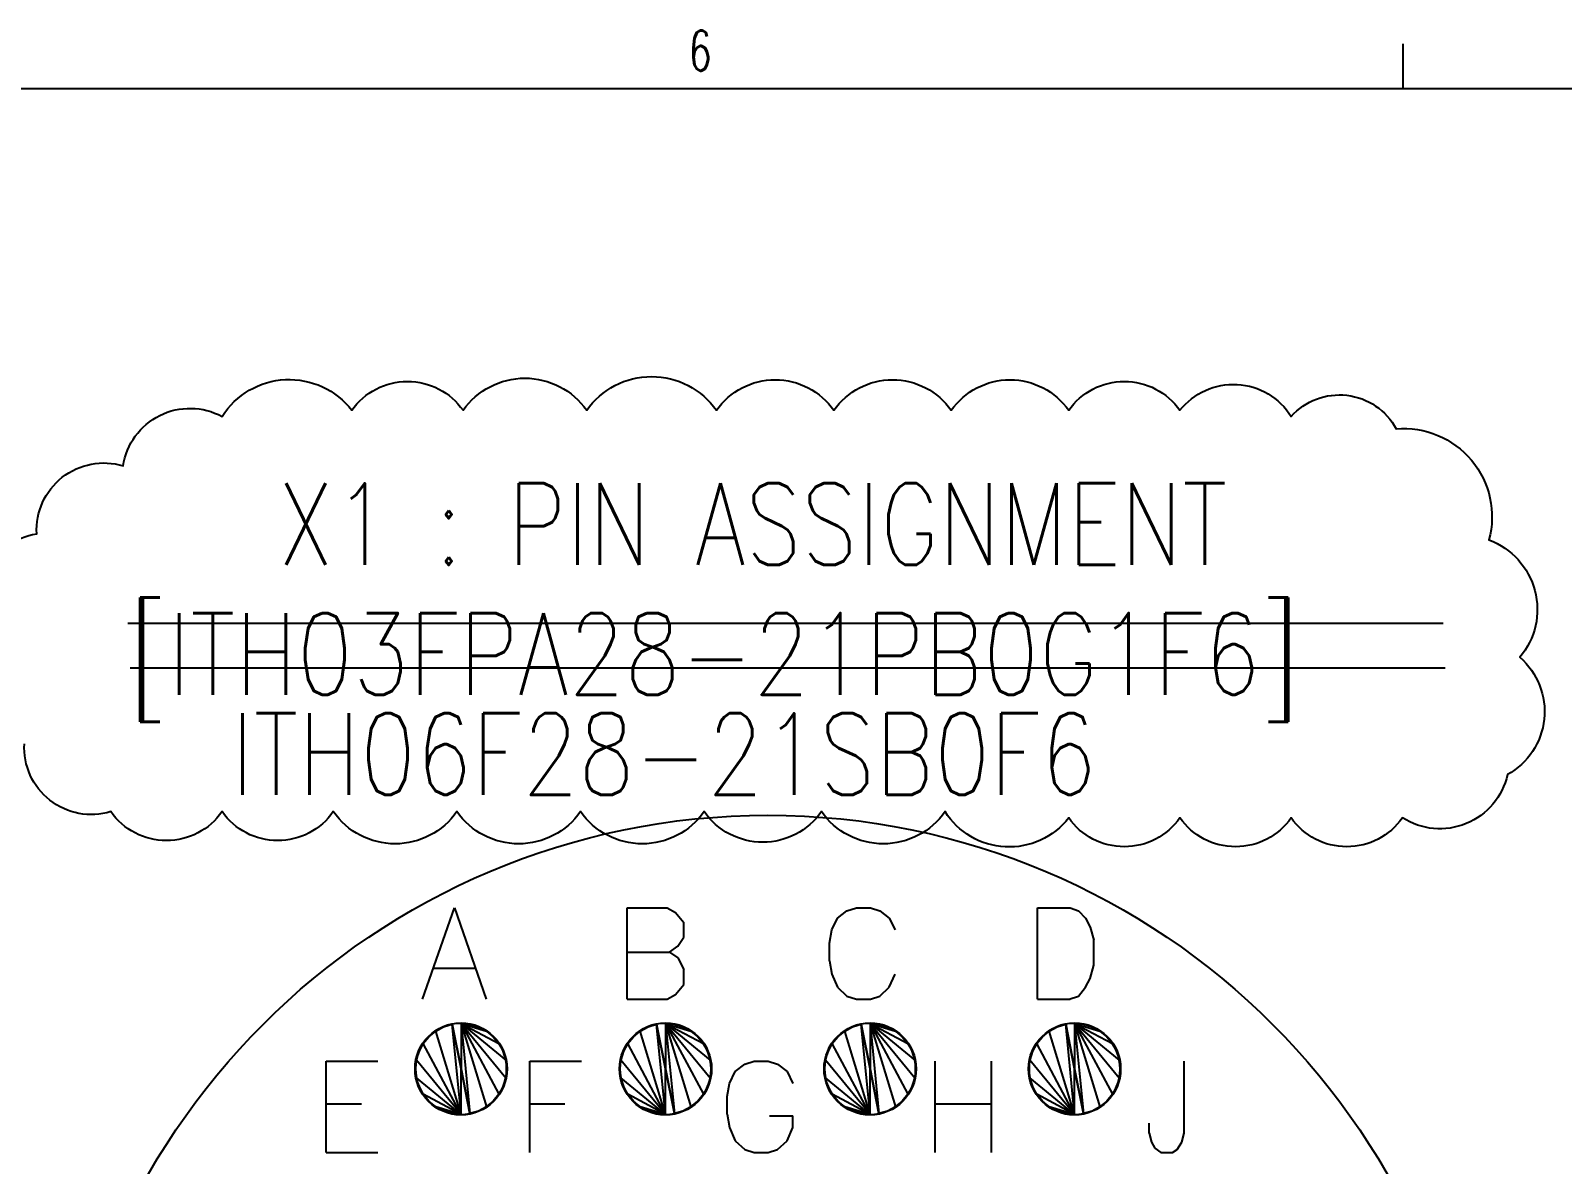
# Model space of a CAD drawing. Extents: x 260 to 819, y -886 to -454.
# Drawn here: x 408 to 480.6, y -517.5 to -463.8 of the extents above; entities that cross this region are included whole.
import ezdxf
from ezdxf.enums import TextEntityAlignment as Align

# ---------------------------------------------------------------- set-up
doc = ezdxf.new("R2010")
doc.units = 0
doc.header["$LTSCALE"] = 150
doc.header["$MEASUREMENT"] = 0
doc.linetypes.add('DASHED', pattern=[0.75, 0.5, -0.25])
doc.layers.get('0').update_dxf_attribs({"color": 6, "linetype": 'CONTINUOUS'})
doc.layers.add('현배선도', color=7, linetype='CONTINUOUS')
doc.styles.get("Standard").update_dxf_attribs({"font": 'romans.shx', "width": 0.8, "bigfont": 'whgtxt.shx'})

# ---------------------------------------------------------------- blocks, each defined once
blk = doc.blocks.new('ansi-c')
at = {"color": 210, "linetype": 'Continuous'}
blk.add_line((143.626, 764.463), (143.626, 766.568), dxfattribs=at)
at = {"color": 5, "linetype": 'Continuous'}
blk.add_line((-56.399, 764.463), (477.001, 764.463), dxfattribs=at)
at = {"color": 130, "linetype": 'Continuous', "width": 0.655684}
blk.add_text('6', height=1.9, dxfattribs=at).set_placement((110.275, 766.252), align=Align.MIDDLE_CENTER)

msp = doc.modelspace()

# ---------------------------------------------------------------- linework, layer by layer
at = {"color": 7, "linetype": 'Continuous'}
for p, q in [((426.567, -509.702), (428.073, -505.38)), ((428.073, -505.38), (429.579, -509.702)), ((436.276, -505.38), (438.172, -505.38)), ((436.276, -509.702), (436.276, -505.38)), ((438.172, -505.38), (438.562, -505.589)), ((438.562, -505.589), (438.953, -506.077)), ((446.252, -505.868), (446.698, -505.52)), ((446.698, -505.52), (447.145, -505.38)), ((447.145, -505.38), (447.814, -505.38)), ((447.814, -505.38), (448.26, -505.52)), ((448.26, -505.52), (448.706, -505.868)), ((455.732, -505.38), (457.294, -505.38)), ((455.732, -509.702), (455.732, -505.38)), ((457.294, -505.38), (457.684, -505.52)), ((457.684, -505.52), (458.019, -505.868)), ((438.953, -506.774), (438.953, -506.077)), ((445.862, -507.053), (445.973, -506.426)), ((445.973, -506.426), (446.252, -505.868)), ((448.706, -505.868), (448.985, -506.426)), ((458.019, -505.868), (458.242, -506.286)), ((458.242, -506.286), (458.409, -506.914)), ((438.283, -507.471), (438.674, -507.193)), ((438.674, -507.193), (438.953, -506.774)), ((445.862, -507.89), (445.862, -507.053)), ((458.409, -508.099), (458.409, -506.914)), ((436.276, -507.471), (438.283, -507.471)), ((438.283, -507.471), (438.674, -507.75)), ((438.674, -507.75), (438.953, -508.308)), ((445.862, -507.89), (445.973, -508.517)), ((427.069, -508.238), (429.077, -508.238)), ((438.953, -509.005), (438.953, -508.308)), ((445.973, -508.517), (446.252, -509.144)), ((448.706, -509.144), (448.985, -508.517)), ((458.242, -508.726), (458.409, -508.099)), ((438.562, -509.493), (438.953, -509.005)), ((446.252, -509.144), (446.698, -509.563)), ((448.26, -509.563), (448.706, -509.144)), ((457.684, -509.563), (458.019, -509.144)), ((458.019, -509.144), (458.242, -508.726)), ((436.276, -509.702), (438.172, -509.702)), ((438.172, -509.702), (438.562, -509.493)), ((446.698, -509.563), (447.145, -509.702)), ((447.145, -509.702), (447.814, -509.702)), ((447.814, -509.702), (448.26, -509.563)), ((455.732, -509.702), (457.294, -509.702)), ((457.238, -509.702), (457.684, -509.563)), ((427.967, -510.898), (428.389, -513.018)), ((427.967, -510.898), (428.389, -513.018)), ((437.67, -510.898), (438.092, -513.018)), ((437.67, -510.898), (438.092, -513.018)), ((447.374, -510.898), (447.795, -513.018)), ((447.374, -510.898), (447.795, -513.018)), ((457.077, -510.898), (457.498, -513.018)), ((457.077, -510.898), (457.498, -513.018)), ((421.995, -512.657), (424.448, -512.657)), ((421.995, -516.979), (421.995, -512.657)), ((428.389, -513.018), (428.811, -515.138)), ((428.389, -513.018), (428.811, -515.138)), ((431.647, -512.657), (434.101, -512.657)), ((431.647, -516.979), (431.647, -512.657)), ((438.092, -513.018), (438.514, -515.138)), ((438.092, -513.018), (438.514, -515.138)), ((441.401, -513.145), (441.847, -512.797)), ((441.847, -512.797), (442.293, -512.657)), ((442.293, -512.657), (442.962, -512.657)), ((442.962, -512.657), (443.408, -512.797)), ((443.408, -512.797), (443.855, -513.145)), ((447.795, -513.018), (448.217, -515.138)), ((447.795, -513.018), (448.217, -515.138)), ((450.881, -516.979), (450.881, -512.657)), ((453.558, -516.979), (453.558, -512.657)), ((457.498, -513.018), (457.92, -515.138)), ((457.498, -513.018), (457.92, -515.138)), ((462.703, -516.073), (462.703, -512.657)), ((441.01, -514.33), (441.122, -513.703)), ((441.122, -513.703), (441.401, -513.145)), ((443.855, -513.145), (444.133, -513.703)), ((441.01, -515.167), (441.01, -514.33)), ((421.995, -514.679), (423.668, -514.679)), ((431.647, -514.679), (433.32, -514.679)), ((441.01, -515.167), (441.122, -515.794)), ((450.881, -514.679), (453.558, -514.679)), ((441.122, -515.794), (441.401, -516.422)), ((443.018, -515.237), (444.133, -515.237)), ((443.855, -516.422), (444.133, -515.794)), ((444.133, -515.794), (444.133, -515.237)), ((461.03, -516.073), (461.03, -515.585)), ((441.401, -516.422), (441.847, -516.84)), ((443.408, -516.84), (443.855, -516.422)), ((461.03, -516.073), (461.142, -516.491)), ((461.142, -516.491), (461.309, -516.77)), ((462.369, -516.84), (462.592, -516.491)), ((462.592, -516.491), (462.703, -516.073)), ((421.995, -516.979), (424.448, -516.979)), ((441.847, -516.84), (442.293, -516.979)), ((442.293, -516.979), (442.962, -516.979)), ((442.962, -516.979), (443.408, -516.84)), ((461.309, -516.77), (461.588, -516.979)), ((461.588, -516.979), (462.145, -516.979)), ((462.145, -516.979), (462.369, -516.84))]:
    msp.add_line(p, q, dxfattribs=at)
for points in [[(428.389, -510.857), (428.389, -513.018), (427.967, -510.898)], [(428.389, -510.857), (428.811, -510.898), (429.216, -511.021), (429.59, -511.221)], [(428.389, -510.857), (429.59, -511.221), (429.917, -511.49), (430.186, -511.817)], [(428.389, -510.857), (430.186, -511.817), (430.386, -512.191), (430.509, -512.596)], [(428.389, -510.857), (430.509, -512.596), (430.55, -513.018), (430.509, -513.44)], [(428.389, -510.857), (430.509, -513.44), (430.386, -513.845), (430.186, -514.219)], [(428.389, -510.857), (430.186, -514.219), (429.917, -514.547), (429.59, -514.815)], [(428.389, -510.857), (429.59, -514.815), (429.216, -515.015), (428.811, -515.138)], [(428.389, -510.857), (428.811, -515.138), (428.389, -513.018)], [(438.092, -510.857), (438.092, -513.018), (437.67, -510.898)], [(438.092, -510.857), (438.514, -510.898), (438.919, -511.021), (439.293, -511.221)], [(438.092, -510.857), (439.293, -511.221), (439.62, -511.49), (439.889, -511.817)], [(438.092, -510.857), (439.889, -511.817), (440.089, -512.191), (440.212, -512.596)], [(438.092, -510.857), (440.212, -512.596), (440.253, -513.018), (440.212, -513.44)], [(438.092, -510.857), (440.212, -513.44), (440.089, -513.845), (439.889, -514.219)], [(438.092, -510.857), (439.889, -514.219), (439.62, -514.547), (439.293, -514.815)], [(438.092, -510.857), (439.293, -514.815), (438.919, -515.015), (438.514, -515.138)], [(438.092, -510.857), (438.514, -515.138), (438.092, -513.018)], [(447.795, -510.857), (447.795, -513.018), (447.374, -510.898)], [(447.795, -510.857), (448.217, -510.898), (448.622, -511.021), (448.996, -511.221)], [(447.795, -510.857), (448.996, -511.221), (449.324, -511.49), (449.592, -511.817)], [(447.795, -510.857), (449.592, -511.817), (449.792, -512.191), (449.915, -512.596)], [(447.795, -510.857), (449.915, -512.596), (449.957, -513.018), (449.915, -513.44)], [(447.795, -510.857), (449.915, -513.44), (449.792, -513.845), (449.592, -514.219)], [(447.795, -510.857), (449.592, -514.219), (449.324, -514.547), (448.996, -514.815)], [(447.795, -510.857), (448.996, -514.815), (448.622, -515.015), (448.217, -515.138)], [(447.795, -510.857), (448.217, -515.138), (447.795, -513.018)], [(457.498, -510.857), (457.498, -513.018), (457.077, -510.898)], [(457.498, -510.857), (457.92, -510.898), (458.325, -511.021), (458.699, -511.221)], [(457.498, -510.857), (458.699, -511.221), (459.027, -511.49), (459.295, -511.817)], [(457.498, -510.857), (459.295, -511.817), (459.495, -512.191), (459.618, -512.596)], [(457.498, -510.857), (459.618, -512.596), (459.66, -513.018), (459.618, -513.44)], [(457.498, -510.857), (459.618, -513.44), (459.495, -513.845), (459.295, -514.219)], [(457.498, -510.857), (459.295, -514.219), (459.027, -514.547), (458.699, -514.815)], [(457.498, -510.857), (458.699, -514.815), (458.325, -515.015), (457.92, -515.138)], [(457.498, -510.857), (457.92, -515.138), (457.498, -513.018)], [(428.389, -515.179), (426.592, -511.817), (426.861, -511.49), (427.188, -511.221)], [(428.389, -515.179), (427.188, -511.221), (427.562, -511.021), (427.967, -510.898)], [(428.389, -515.179), (427.967, -510.898), (428.389, -513.018)], [(438.092, -515.179), (436.295, -511.817), (436.564, -511.49), (436.891, -511.221)], [(438.092, -515.179), (436.891, -511.221), (437.265, -511.021), (437.67, -510.898)], [(438.092, -515.179), (437.67, -510.898), (438.092, -513.018)], [(447.795, -515.179), (445.998, -511.817), (446.267, -511.49), (446.594, -511.221)], [(447.795, -515.179), (446.594, -511.221), (446.968, -511.021), (447.374, -510.898)], [(447.795, -515.179), (447.374, -510.898), (447.795, -513.018)], [(457.498, -515.179), (455.701, -511.817), (455.97, -511.49), (456.298, -511.221)], [(457.498, -515.179), (456.298, -511.221), (456.671, -511.021), (457.077, -510.898)], [(457.498, -515.179), (457.077, -510.898), (457.498, -513.018)], [(428.389, -515.179), (426.269, -512.596), (426.392, -512.191), (426.592, -511.817)], [(438.092, -515.179), (435.972, -512.596), (436.095, -512.191), (436.295, -511.817)], [(447.795, -515.179), (445.675, -512.596), (445.798, -512.191), (445.998, -511.817)], [(457.498, -515.179), (455.379, -512.596), (455.502, -512.191), (455.701, -511.817)], [(428.389, -515.179), (426.269, -513.44), (426.228, -513.018), (426.269, -512.596)], [(428.389, -515.179), (428.389, -513.018), (428.811, -515.138)], [(438.092, -515.179), (435.972, -513.44), (435.931, -513.018), (435.972, -512.596)], [(438.092, -515.179), (438.092, -513.018), (438.514, -515.138)], [(447.795, -515.179), (445.675, -513.44), (445.634, -513.018), (445.675, -512.596)], [(447.795, -515.179), (447.795, -513.018), (448.217, -515.138)], [(457.498, -515.179), (455.379, -513.44), (455.337, -513.018), (455.379, -512.596)], [(457.498, -515.179), (457.498, -513.018), (457.92, -515.138)], [(428.389, -515.179), (426.592, -514.219), (426.392, -513.845), (426.269, -513.44)], [(438.092, -515.179), (436.295, -514.219), (436.095, -513.845), (435.972, -513.44)], [(447.795, -515.179), (445.998, -514.219), (445.798, -513.845), (445.675, -513.44)], [(457.498, -515.179), (455.701, -514.219), (455.502, -513.845), (455.379, -513.44)], [(428.389, -515.179), (427.188, -514.815), (426.861, -514.547), (426.592, -514.219)], [(438.092, -515.179), (436.891, -514.815), (436.564, -514.547), (436.295, -514.219)], [(447.795, -515.179), (446.594, -514.815), (446.267, -514.547), (445.998, -514.219)], [(457.498, -515.179), (456.298, -514.815), (455.97, -514.547), (455.701, -514.219)], [(428.389, -515.179), (427.967, -515.138), (427.562, -515.015), (427.188, -514.815)], [(438.092, -515.179), (437.67, -515.138), (437.265, -515.015), (436.891, -514.815)], [(447.795, -515.179), (447.374, -515.138), (446.968, -515.015), (446.594, -514.815)], [(457.498, -515.179), (457.077, -515.138), (456.671, -515.015), (456.298, -514.815)]]:
    msp.add_lwpolyline(points, dxfattribs=at)
for centre, radius in [((442.944, -534.85), 33.867), ((428.389, -513.018), 2.183), ((438.092, -513.018), 2.183), ((447.795, -513.018), 2.183), ((457.498, -513.018), 2.183)]:
    msp.add_circle(centre, radius, dxfattribs=at)
for centre, start, end in [((428.389, -513.018), 281.25, 101.25), ((438.092, -513.018), 281.25, 101.25), ((447.795, -513.018), 281.25, 101.25), ((457.498, -513.018), 281.25, 101.25), ((428.389, -513.018), 101.25, 281.25), ((438.092, -513.018), 101.25, 281.25), ((447.795, -513.018), 101.25, 281.25), ((457.498, -513.018), 101.25, 281.25)]:
    msp.add_arc(centre, 2.161, start, end, dxfattribs=at)
at = {"layer": '현배선도', "color": 1}
for p, q in [((412.588, -491.872), (474.979, -491.872)), ((412.689, -493.993), (475.08, -493.993))]:
    msp.add_line(p, q, dxfattribs=at)
at = {"layer": '현배선도', "color": 3}
msp.add_lwpolyline([(405.912, -492.317, -0.520567), (408.257, -487.63, -0.520567), (408.257, -487.63, -0.520567), (412.361, -484.408, -0.520567), (412.361, -484.408, -0.520567), (417.052, -482.064, -0.520567), (417.052, -482.064, -0.520567), (423.209, -481.772, -0.520567), (423.209, -481.772, -0.520567), (428.486, -481.772, -0.520567), (428.486, -481.772, -0.520567), (434.35, -481.772, -0.520567), (434.35, -481.772, -0.520567), (440.506, -481.772, -0.520567), (440.506, -481.772, -0.520567), (446.077, -481.772, -0.520567), (446.077, -481.772, -0.520567), (451.647, -481.772, -0.520567), (451.647, -481.772, -0.520567), (457.218, -481.772, -0.520567), (457.218, -481.772, -0.520567), (462.495, -481.772, -0.520567), (462.495, -481.772, -0.520567), (467.772, -482.064, -0.520567), (467.772, -482.064, -0.520567), (472.756, -482.65, -0.520567), (472.756, -482.65, -0.520567), (477.154, -487.923, -0.520567), (478.619, -493.489, -0.520567), (478.619, -493.489, -0.520567), (478.033, -499.055, -0.520567), (478.033, -499.055, -0.520567), (473.049, -501.105, -0.520567), (473.049, -501.105, -0.520567), (467.772, -501.105, -0.520567), (467.772, -501.105, -0.520567), (462.495, -501.105, -0.520567), (462.495, -501.105, -0.520567), (457.218, -501.105, -0.520567), (457.218, -501.105, -0.520567), (451.354, -500.812, -0.520567), (451.354, -500.812, -0.520567), (445.49, -500.812, -0.520567), (445.49, -500.812, -0.520567), (439.92, -500.812, -0.520567), (439.92, -500.812, -0.520567), (434.057, -500.812, -0.520567), (434.057, -500.812, -0.520567), (428.193, -500.812, -0.520567), (428.193, -500.812, -0.520567), (422.329, -500.812, -0.520567), (422.329, -500.812, -0.520567), (417.052, -500.812, -0.520567), (417.052, -500.812, -0.520567), (411.775, -500.812, -0.520567), (411.775, -500.812, -0.520567), (407.671, -497.59, -0.520567)], format="xyb", dxfattribs=at)

# ---------------------------------------------------------------- block references
at = {"linetype": 'DASHED'}
msp.add_blockref('ansi-c', (329.46, -1230.96), dxfattribs=at)
msp.add_blockref('ansi-c', (329.46, -1230.96), dxfattribs=at)

# ---------------------------------------------------------------- texts
at = {"layer": '현배선도', "color": 4, "width": 0.8}
for s, p in [('X1 : PIN ASSIGNMENT', (419.7, -489.11)), ('[ITH03FPA28-21PB0G1F6]', (412.631, -495.266)), ('ITH06F28-21SB0F6', (417.485, -500.015))]:
    msp.add_text(s, height=3.87495, dxfattribs=at).set_placement(p)

doc.saveas('drawing.dxf')
